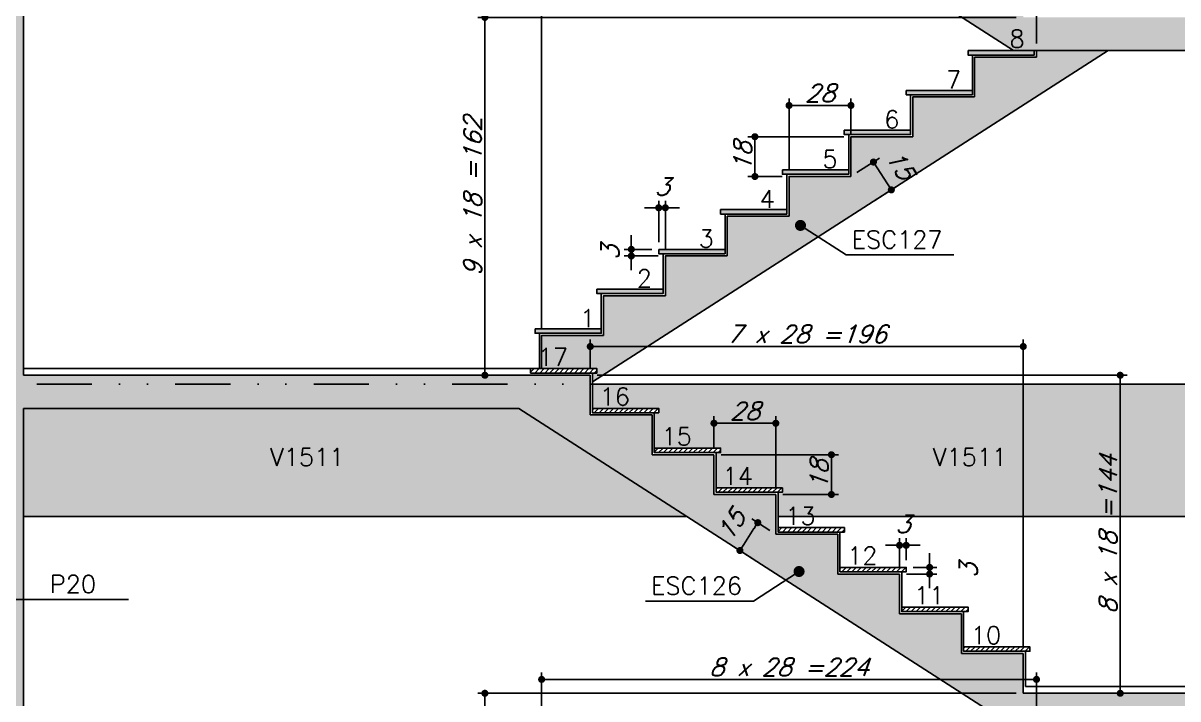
# Model space of a CAD drawing. Header units: millimetres. Extents: x -832 to 3668, y -1574 to 5296.
# Drawn here: x -410 to 112, y 3657 to 3963 of the extents above; entities that cross this region are included whole.
import ezdxf
from ezdxf import colors
from ezdxf.entities.mleader import LeaderData, LeaderLine
from ezdxf.math import Vec2, Vec3

# ---------------------------------------------------------------- set-up
doc = ezdxf.new("R2010")
doc.units = ezdxf.units.MM
doc.header["$LTSCALE"] = 50
doc.linetypes.add('DIVIDE2', pattern=[0.625, 0.25, -0.125, 0, -0.125, 0, -0.125])
for name, color, linetype in [('F-AUX-RED', 1, 'Continuous'), ('F-BOCEL CORTE', 2, 'Continuous'), ('F-BOCEL VISTA', 253, 'Continuous'), ('F-CORTE', 4, 'Continuous'), ('F-COTAS', 106, 'Continuous'), ('F-EIXOS-DET', 1, 'Continuous'), ('F-ESC CORTE', 4, 'Continuous'), ('F-ESC NOME', 2, 'Continuous'), ('F-ESC NUM', 2, 'Continuous'), ('F-ESC SOLIDO CORTE', 71, 'Continuous'), ('F-ESC VISTA', 2, 'Continuous'), ('F-REV_VISTA', 254, 'Continuous'), ('F-REVESTIMENTO', 1, 'Continuous'), ('F-SOLIDO', 71, 'Continuous'), ('F-TEXTO-YELLOW', 2, 'Continuous'), ('F-VISTA', 2, 'Continuous'), ('F-VISTA SÓLIDO', 254, 'Continuous'), ('F-VISTA SÓLIDO ESCADA', 253, 'Continuous')]:
    doc.layers.add(name, color=color, linetype=linetype)
doc.styles.add('5385-ARQ-PB-BAS-PLA-TER-TORRE-A-106-TXT$0$R60-75', font='romans.shx', dxfattribs={"height": 0.1125})
doc.styles.add('CP-TEXT-INCL', font='romans.shx', dxfattribs={"oblique": 20})
doc.styles.add('MCP', font='romans.shx')
doc.styles.add('ROMANS', font='romans.shx')
doc.styles.get("Standard").update_dxf_attribs({"font": 'arial.ttf'})
doc.dimstyles.new('CP-COTAS-50', dxfattribs={"dimscale": 0.64, "dimtxt": 12.5, "dimasz": 5, "dimexe": 5, "dimexo": 5, "dimgap": 2.5, "dimtad": 1, "dimdec": 1, "dimdsep": 46, "dimtxsty": 'CP-TEXT-INCL', "dimblk1": 'DOT', "dimblk2": 'DOT', "dimsah": 1, "dimcen": 9, "dimclrd": 256, "dimclre": 256, "dimclrt": 256, "dimadec": 0, "dimazin": 0, "dimtfac": 1, "dimtdec": 1, "dimtmove": 2, "dimatfit": 3, "dimldrblk": 'DOT', "dimfxl": 5, "dimtolj": 1, "dimarcsym": 0})
pattern_1 = [(0, (0, 0), (0, 6.985), [5.08, -1.905]), (90, (0, 0), (-6.985, 4e-16), [5.08, -1.905])]

# ---------------------------------------------------------------- blocks, each defined once
blk = doc.blocks.new('_DOT')
at = {"color": 0, "linetype": 'ByBlock'}
blk.add_line((-0.5, 0), (-1, 0), dxfattribs=at)
at = {"color": 0, "linetype": 'ByBlock', "const_width": 0.5}
blk.add_lwpolyline([(-0.25, 0, 1), (0.25, 0, 1)], format="xyb", close=True, dxfattribs=at)
blk = doc.blocks.new('BOCEL_EST')
at = {"layer": 'F-BOCEL CORTE'}
h = blk.add_hatch(dxfattribs=at)
h.set_pattern_fill('ANSI31', color=2, scale=0.5)
h.paths.add_polyline_path([(13.59, -262.25), (13.59, -260.25), (-16.41, -260.25), (-16.41, -262.25)])
at = {"layer": 'F-BOCEL CORTE', "color": 2}
blk.add_lwpolyline([(-16.41, -260.25), (-16.41, -262.25), (13.59, -262.25), (13.59, -260.25), (-16.41, -260.25)], dxfattribs=at)
blk = doc.blocks.new('BOCEL_VISTA_EST')
at = {"layer": 'F-BOCEL VISTA'}
h = blk.add_hatch(color=254, dxfattribs=at)
h.dxf.hatch_style = 1
h.paths.add_polyline_path([(-209.57, -462.94), (-209.57, -460.94), (-239.57, -460.94), (-239.57, -462.94)])
blk.add_lwpolyline([(-239.57, -460.94), (-239.57, -462.94), (-209.57, -462.94), (-209.57, -460.94), (-239.57, -460.94)], dxfattribs=at)
blk = doc.blocks.new('*D480')
at = {"layer": 'DEFPOINTS', "color": 0, "transparency": 16777216}
for p in [(-35.57, 3925.21), (-35.57, 3909.34), (-63.57, 3893.06)]:
    blk.add_point(p, dxfattribs=at)
at = {"layer": 'F-COTAS', "lineweight": -2, "transparency": 16777216}
for p, q in [((-63.57, 3896.26), (-63.57, 3928.41)), ((-35.57, 3912.54), (-35.57, 3928.41)), ((-60.37, 3925.21), (-38.77, 3925.21))]:
    blk.add_line(p, q, dxfattribs=at)
at = {"layer": 'F-COTAS', "lineweight": -2, "transparency": 16777216, "xscale": 3.2, "yscale": 3.2, "zscale": 3.2, "rotation": 180}
blk.add_blockref('_DOT', (-63.57, 3925.21), dxfattribs=at)
at = {"layer": 'F-COTAS', "lineweight": -2, "transparency": 16777216, "xscale": 3.2, "yscale": 3.2, "zscale": 3.2}
blk.add_blockref('_DOT', (-35.57, 3925.21), dxfattribs=at)
at = {"layer": 'F-COTAS', "transparency": 16777216, "insert": (-49.57, 3930.81), "char_height": 8, "attachment_point": 5, "style": 'CP-TEXT-INCL'}
blk.add_mtext('\\A1;28', dxfattribs=at)
blk = doc.blocks.new('*D481')
at = {"layer": 'DEFPOINTS', "color": 0, "transparency": 16777216}
for p in [(-35.57, 3911.06), (-79.04, 3893.06), (-63.57, 3893.06)]:
    blk.add_point(p, dxfattribs=at)
at = {"layer": 'F-COTAS', "lineweight": -2, "transparency": 16777216}
for p, q in [((-38.77, 3911.06), (-82.24, 3911.06)), ((-79.04, 3907.86), (-79.04, 3896.26)), ((-66.77, 3893.06), (-82.24, 3893.06))]:
    blk.add_line(p, q, dxfattribs=at)
at = {"layer": 'F-COTAS', "lineweight": -2, "transparency": 16777216, "xscale": 3.2, "yscale": 3.2, "zscale": 3.2}
for p, rotation in [((-79.04, 3911.06), 90), ((-79.04, 3893.06), 270)]:
    blk.add_blockref('_DOT', p, dxfattribs=dict(at, rotation=rotation))
at = {"layer": 'F-COTAS', "transparency": 16777216, "insert": (-84.64, 3902.06), "char_height": 8, "attachment_point": 5, "rotation": 90, "style": 'CP-TEXT-INCL'}
blk.add_mtext('\\A1;18', dxfattribs=at)
blk = doc.blocks.new('*D482')
at = {"layer": 'DEFPOINTS', "color": 0, "transparency": 16777216}
for p in [(-122.57, 3878.88), (-122.57, 3860.06), (-119.57, 3857.06)]:
    blk.add_point(p, dxfattribs=at)
at = {"layer": 'F-COTAS', "lineweight": -2, "transparency": 16777216}
for p, q in [((-125.77, 3878.88), (-128.97, 3878.88)), ((-122.57, 3863.26), (-122.57, 3882.08)), ((-119.57, 3878.88), (-122.57, 3878.88)), ((-119.57, 3860.26), (-119.57, 3882.08)), ((-116.37, 3878.88), (-113.17, 3878.88))]:
    blk.add_line(p, q, dxfattribs=at)
at = {"layer": 'F-COTAS', "lineweight": -2, "transparency": 16777216, "xscale": 3.2, "yscale": 3.2, "zscale": 3.2}
blk.add_blockref('_DOT', (-122.57, 3878.88), dxfattribs=at)
at = {"layer": 'F-COTAS', "lineweight": -2, "transparency": 16777216, "xscale": 3.2, "yscale": 3.2, "zscale": 3.2, "rotation": 180}
blk.add_blockref('_DOT', (-119.57, 3878.88), dxfattribs=at)
at = {"layer": 'F-COTAS', "transparency": 16777216, "insert": (-121.07, 3888.48), "char_height": 8, "attachment_point": 5, "style": 'CP-TEXT-INCL'}
blk.add_mtext('\\A1;3', dxfattribs=at)
blk = doc.blocks.new('*D483')
at = {"layer": 'DEFPOINTS', "color": 0, "transparency": 16777216}
for p in [(-134.98, 3860.06), (-122.57, 3860.06), (-119.57, 3857.06)]:
    blk.add_point(p, dxfattribs=at)
at = {"layer": 'F-COTAS', "lineweight": -2, "transparency": 16777216}
for p, q in [((-134.98, 3863.26), (-134.98, 3866.46)), ((-125.77, 3860.06), (-138.18, 3860.06)), ((-134.98, 3857.06), (-134.98, 3860.06)), ((-122.77, 3857.06), (-138.18, 3857.06)), ((-134.98, 3853.86), (-134.98, 3850.66))]:
    blk.add_line(p, q, dxfattribs=at)
at = {"layer": 'F-COTAS', "lineweight": -2, "transparency": 16777216, "xscale": 3.2, "yscale": 3.2, "zscale": 3.2}
for p, rotation in [((-134.98, 3860.06), 270), ((-134.98, 3857.06), 90)]:
    blk.add_blockref('_DOT', p, dxfattribs=dict(at, rotation=rotation))
at = {"layer": 'F-COTAS', "transparency": 16777216, "insert": (-144.58, 3858.56), "char_height": 8, "attachment_point": 5, "rotation": 90, "style": 'CP-TEXT-INCL'}
blk.add_mtext('\\A1;3', dxfattribs=at)
blk = doc.blocks.new('*D538')
at = {"layer": 'DEFPOINTS', "color": 0, "transparency": 16777216}
for p in [(-10.57, 3726.05), (-13.57, 3713.06), (-10.57, 3716.06)]:
    blk.add_point(p, dxfattribs=at)
at = {"layer": 'F-COTAS', "lineweight": -2, "transparency": 16777216}
for p, q in [((-13.57, 3716.26), (-13.57, 3729.25)), ((-10.57, 3719.26), (-10.57, 3729.25)), ((-16.77, 3726.05), (-19.97, 3726.05)), ((-13.57, 3726.05), (-10.57, 3726.05)), ((-7.37, 3726.05), (-4.17, 3726.05))]:
    blk.add_line(p, q, dxfattribs=at)
at = {"layer": 'F-COTAS', "lineweight": -2, "transparency": 16777216, "xscale": 3.2, "yscale": 3.2, "zscale": 3.2}
blk.add_blockref('_DOT', (-13.57, 3726.05), dxfattribs=at)
at = {"layer": 'F-COTAS', "lineweight": -2, "transparency": 16777216, "xscale": 3.2, "yscale": 3.2, "zscale": 3.2, "rotation": 180}
blk.add_blockref('_DOT', (-10.57, 3726.05), dxfattribs=at)
at = {"layer": 'F-COTAS', "transparency": 16777216, "insert": (-12.07, 3735.65), "char_height": 8, "attachment_point": 5, "style": 'CP-TEXT-INCL'}
blk.add_mtext('\\A1;3', dxfattribs=at)
blk = doc.blocks.new('*D539')
at = {"layer": 'DEFPOINTS', "color": 0, "transparency": 16777216}
for p in [(-13.57, 3713.06), (-10.57, 3716.06), (0.04, 3716.06)]:
    blk.add_point(p, dxfattribs=at)
at = {"layer": 'F-COTAS', "lineweight": -2, "transparency": 16777216}
for p, q in [((0.04, 3719.26), (0.04, 3722.46)), ((-10.37, 3713.06), (3.24, 3713.06)), ((-7.37, 3716.06), (3.24, 3716.06)), ((0.04, 3713.06), (0.04, 3716.06)), ((0.04, 3709.86), (0.04, 3706.66))]:
    blk.add_line(p, q, dxfattribs=at)
at = {"layer": 'F-COTAS', "lineweight": -2, "transparency": 16777216, "xscale": 3.2, "yscale": 3.2, "zscale": 3.2}
for p, rotation in [((0.04, 3716.06), 270), ((0.04, 3713.06), 90)]:
    blk.add_blockref('_DOT', p, dxfattribs=dict(at, rotation=rotation))
at = {"layer": 'F-COTAS', "transparency": 16777216, "insert": (17.64, 3714.56), "char_height": 8, "attachment_point": 5, "rotation": 90, "style": 'CP-TEXT-INCL'}
blk.add_mtext('\\A1;3', dxfattribs=at)
blk = doc.blocks.new('*D536')
at = {"layer": 'DEFPOINTS', "color": 0, "transparency": 16777216}
for p in [(-97.57, 3781.32), (-97.57, 3767.06), (-69.57, 3749.06)]:
    blk.add_point(p, dxfattribs=at)
at = {"layer": 'F-COTAS', "lineweight": -2, "transparency": 16777216}
for p, q in [((-97.57, 3770.26), (-97.57, 3784.52)), ((-72.77, 3781.32), (-94.37, 3781.32)), ((-69.57, 3752.26), (-69.57, 3784.52))]:
    blk.add_line(p, q, dxfattribs=at)
at = {"layer": 'F-COTAS', "lineweight": -2, "transparency": 16777216, "xscale": 3.2, "yscale": 3.2, "zscale": 3.2, "rotation": 180}
blk.add_blockref('_DOT', (-97.57, 3781.32), dxfattribs=at)
at = {"layer": 'F-COTAS', "lineweight": -2, "transparency": 16777216, "xscale": 3.2, "yscale": 3.2, "zscale": 3.2}
blk.add_blockref('_DOT', (-69.57, 3781.32), dxfattribs=at)
at = {"layer": 'F-COTAS', "transparency": 16777216, "insert": (-83.57, 3786.92), "char_height": 8, "attachment_point": 5, "style": 'CP-TEXT-INCL'}
blk.add_mtext('\\A1;28', dxfattribs=at)
blk = doc.blocks.new('*D537')
at = {"layer": 'DEFPOINTS', "color": 0, "transparency": 16777216}
for p in [(-97.57, 3767.06), (-69.57, 3749.06), (-44.4, 3749.06)]:
    blk.add_point(p, dxfattribs=at)
at = {"layer": 'F-COTAS', "lineweight": -2, "transparency": 16777216}
for p, q in [((-94.37, 3767.06), (-41.2, 3767.06)), ((-44.4, 3763.86), (-44.4, 3752.26)), ((-66.37, 3749.06), (-41.2, 3749.06))]:
    blk.add_line(p, q, dxfattribs=at)
at = {"layer": 'F-COTAS', "lineweight": -2, "transparency": 16777216, "xscale": 3.2, "yscale": 3.2, "zscale": 3.2}
for p, rotation in [((-44.4, 3767.06), 90), ((-44.4, 3749.06), 270)]:
    blk.add_blockref('_DOT', p, dxfattribs=dict(at, rotation=rotation))
at = {"layer": 'F-COTAS', "transparency": 16777216, "insert": (-50, 3758.06), "char_height": 8, "attachment_point": 5, "rotation": 90, "style": 'CP-TEXT-INCL'}
blk.add_mtext('\\A1;18', dxfattribs=at)
blk = doc.blocks.new('*D571')
at = {"layer": 'DEFPOINTS', "color": 0, "transparency": 16777216}
for p in [(48.43, 3665.34), (48.43, 3644.06), (-175.57, 3515.06)]:
    blk.add_point(p, dxfattribs=at)
at = {"layer": 'F-COTAS', "lineweight": -2, "transparency": 16777216}
for p, q in [((-175.57, 3518.26), (-175.57, 3668.54)), ((-172.37, 3665.34), (45.23, 3665.34)), ((48.43, 3647.26), (48.43, 3668.54))]:
    blk.add_line(p, q, dxfattribs=at)
at = {"layer": 'F-COTAS', "lineweight": -2, "transparency": 16777216, "xscale": 3.2, "yscale": 3.2, "zscale": 3.2, "rotation": 180}
blk.add_blockref('_DOT', (-175.57, 3665.34), dxfattribs=at)
at = {"layer": 'F-COTAS', "lineweight": -2, "transparency": 16777216, "xscale": 3.2, "yscale": 3.2, "zscale": 3.2}
blk.add_blockref('_DOT', (48.43, 3665.34), dxfattribs=at)
at = {"layer": 'F-COTAS', "transparency": 16777216, "insert": (-63.57, 3670.94), "char_height": 8, "attachment_point": 5, "style": 'CP-TEXT-INCL'}
blk.add_mtext('\\A1;8 x 28 =224', dxfattribs=at)
blk = doc.blocks.new('*D572')
at = {"layer": 'DEFPOINTS', "color": 0, "transparency": 16777216}
for p in [(-153.57, 3816.07), (-153.57, 3803.06), (42.43, 3677.06)]:
    blk.add_point(p, dxfattribs=at)
at = {"layer": 'F-COTAS', "lineweight": -2, "transparency": 16777216}
for p, q in [((-153.57, 3806.26), (-153.57, 3819.27)), ((39.23, 3816.07), (-150.37, 3816.07)), ((42.43, 3680.26), (42.43, 3819.27))]:
    blk.add_line(p, q, dxfattribs=at)
at = {"layer": 'F-COTAS', "lineweight": -2, "transparency": 16777216, "xscale": 3.2, "yscale": 3.2, "zscale": 3.2, "rotation": 180}
blk.add_blockref('_DOT', (-153.57, 3816.07), dxfattribs=at)
at = {"layer": 'F-COTAS', "lineweight": -2, "transparency": 16777216, "xscale": 3.2, "yscale": 3.2, "zscale": 3.2}
blk.add_blockref('_DOT', (42.43, 3816.07), dxfattribs=at)
at = {"layer": 'F-COTAS', "transparency": 16777216, "insert": (-55.57, 3821.67), "char_height": 8, "attachment_point": 5, "style": 'CP-TEXT-INCL'}
blk.add_mtext('\\A1;7 x 28 =196', dxfattribs=at)
blk = doc.blocks.new('*D574')
at = {"layer": 'DEFPOINTS', "color": 0, "transparency": 16777216}
for p in [(48.43, 3971.34), (48.43, 3950.06), (-175.57, 3821.06)]:
    blk.add_point(p, dxfattribs=at)
at = {"layer": 'F-COTAS', "lineweight": -2, "transparency": 16777216}
for p, q in [((-175.57, 3824.26), (-175.57, 3974.54)), ((48.43, 3953.26), (48.43, 3974.54)), ((-172.37, 3971.34), (45.23, 3971.34))]:
    blk.add_line(p, q, dxfattribs=at)
at = {"layer": 'F-COTAS', "lineweight": -2, "transparency": 16777216, "xscale": 3.2, "yscale": 3.2, "zscale": 3.2, "rotation": 180}
blk.add_blockref('_DOT', (-175.57, 3971.34), dxfattribs=at)
at = {"layer": 'F-COTAS', "lineweight": -2, "transparency": 16777216, "xscale": 3.2, "yscale": 3.2, "zscale": 3.2}
blk.add_blockref('_DOT', (48.43, 3971.34), dxfattribs=at)
at = {"layer": 'F-COTAS', "transparency": 16777216, "insert": (-63.57, 3976.94), "char_height": 8, "attachment_point": 5, "style": 'CP-TEXT-INCL'}
blk.add_mtext('\\A1;8 x 28 =224', dxfattribs=at)
blk = doc.blocks.new('*D607')
at = {"layer": 'DEFPOINTS', "color": 0, "transparency": 16777216}
for p in [(-201.27, 3659.06), (42.43, 3659.06), (-175.57, 3497.06)]:
    blk.add_point(p, dxfattribs=at)
at = {"layer": 'F-COTAS', "lineweight": -2, "transparency": 16777216}
for p, q in [((39.23, 3659.06), (-204.47, 3659.06)), ((-201.27, 3500.26), (-201.27, 3655.86)), ((-178.77, 3497.06), (-204.47, 3497.06))]:
    blk.add_line(p, q, dxfattribs=at)
at = {"layer": 'F-COTAS', "lineweight": -2, "transparency": 16777216, "xscale": 3.2, "yscale": 3.2, "zscale": 3.2}
for p, rotation in [((-201.27, 3659.06), 90), ((-201.27, 3497.06), 270)]:
    blk.add_blockref('_DOT', p, dxfattribs=dict(at, rotation=rotation))
at = {"layer": 'F-COTAS', "transparency": 16777216, "insert": (-206.87, 3578.06), "char_height": 8, "attachment_point": 5, "rotation": 90, "style": 'CP-TEXT-INCL'}
blk.add_mtext('\\A1;9 x 18 =162', dxfattribs=at)
blk = doc.blocks.new('*D608')
at = {"layer": 'DEFPOINTS', "color": 0, "transparency": 16777216}
for p in [(-153.57, 3803.06), (71.39, 3659.06), (86.32, 3659.06)]:
    blk.add_point(p, dxfattribs=at)
at = {"layer": 'F-COTAS', "lineweight": -2, "transparency": 16777216}
for p, q in [((-150.37, 3803.06), (89.52, 3803.06)), ((86.32, 3799.86), (86.32, 3662.26)), ((74.59, 3659.06), (89.52, 3659.06))]:
    blk.add_line(p, q, dxfattribs=at)
at = {"layer": 'F-COTAS', "lineweight": -2, "transparency": 16777216, "xscale": 3.2, "yscale": 3.2, "zscale": 3.2}
for p, rotation in [((86.32, 3803.06), 90), ((86.32, 3659.06), 270)]:
    blk.add_blockref('_DOT', p, dxfattribs=dict(at, rotation=rotation))
at = {"layer": 'F-COTAS', "transparency": 16777216, "insert": (80.72, 3731.06), "char_height": 8, "attachment_point": 5, "rotation": 90, "style": 'CP-TEXT-INCL'}
blk.add_mtext('\\A1;8 x 18 =144', dxfattribs=at)
blk = doc.blocks.new('*D609')
at = {"layer": 'DEFPOINTS', "color": 0, "transparency": 16777216}
for p in [(-201.27, 3965.06), (42.43, 3965.06), (-175.57, 3803.06)]:
    blk.add_point(p, dxfattribs=at)
at = {"layer": 'F-COTAS', "lineweight": -2, "transparency": 16777216}
for p, q in [((39.23, 3965.06), (-204.47, 3965.06)), ((-201.27, 3806.26), (-201.27, 3961.86)), ((-178.77, 3803.06), (-204.47, 3803.06))]:
    blk.add_line(p, q, dxfattribs=at)
at = {"layer": 'F-COTAS', "lineweight": -2, "transparency": 16777216, "xscale": 3.2, "yscale": 3.2, "zscale": 3.2}
for p, rotation in [((-201.27, 3965.06), 90), ((-201.27, 3803.06), 270)]:
    blk.add_blockref('_DOT', p, dxfattribs=dict(at, rotation=rotation))
at = {"layer": 'F-COTAS', "transparency": 16777216, "insert": (-206.87, 3884.06), "char_height": 8, "attachment_point": 5, "rotation": 90, "style": 'CP-TEXT-INCL'}
blk.add_mtext('\\A1;9 x 18 =162', dxfattribs=at)
blk = doc.blocks.new('*D653')
at = {"layer": 'DEFPOINTS', "color": 0, "transparency": 16777216}
for p in [(-69.57, 3731.06), (-85.83, 3723.69), (-77.67, 3718.45)]:
    blk.add_point(p, dxfattribs=at)
at = {"layer": 'F-COTAS', "lineweight": -2, "transparency": 16777216}
for p, q in [((-72.26, 3732.79), (-80.42, 3738.04)), ((-79.46, 3733.62), (-84.1, 3726.39)), ((-80.37, 3720.18), (-88.52, 3725.43))]:
    blk.add_line(p, q, dxfattribs=at)
at = {"layer": 'F-COTAS', "lineweight": -2, "transparency": 16777216, "xscale": 3.2, "yscale": 3.2, "zscale": 3.2}
for p, rotation in [((-77.72, 3736.31), 57.26229061808775), ((-85.83, 3723.69), 237.2622906180878)]:
    blk.add_blockref('_DOT', p, dxfattribs=dict(at, rotation=rotation))
at = {"layer": 'F-COTAS', "transparency": 16777216, "insert": (-89.85, 3735.19), "char_height": 8, "attachment_point": 5, "rotation": 57.2623, "style": 'CP-TEXT-INCL'}
blk.add_mtext('\\A1;15', dxfattribs=at)
blk = doc.blocks.new('*D654')
at = {"layer": 'DEFPOINTS', "color": 0, "transparency": 16777216}
for p in [(-35.57, 3893.06), (-17.29, 3886.98), (-27.45, 3880.44)]:
    blk.add_point(p, dxfattribs=at)
at = {"layer": 'F-COTAS', "lineweight": -2, "transparency": 16777216}
for p, q in [((-32.87, 3894.79), (-22.71, 3901.33)), ((-23.67, 3896.91), (-19.02, 3889.67)), ((-24.76, 3882.17), (-14.6, 3888.71))]:
    blk.add_line(p, q, dxfattribs=at)
at = {"layer": 'F-COTAS', "lineweight": -2, "transparency": 16777216, "xscale": 3.2, "yscale": 3.2, "zscale": 3.2}
for p, rotation in [((-25.4, 3899.6), 122.7352262721073), ((-17.29, 3886.98), 302.7352262721072)]:
    blk.add_blockref('_DOT', p, dxfattribs=dict(at, rotation=rotation))
at = {"layer": 'F-COTAS', "transparency": 16777216, "insert": (-13.27, 3898.48), "char_height": 8, "attachment_point": 5, "rotation": 302.7352, "style": 'CP-TEXT-INCL'}
blk.add_mtext('\\A1;15', dxfattribs=at)

msp = doc.modelspace()

# ---------------------------------------------------------------- hatches: boundary and pattern name
h = msp.add_hatch()
h.set_pattern_fill('ANGLE', color=256)
h.set_pattern_definition(pattern_1)
h.paths.add_polyline_path([(14.53, 3949.56), (31.48, 3949.56), (31.48, 3961.56), (14.53, 3961.56)], flags=9)
h = msp.add_hatch()
h.set_pattern_fill('ANGLE', color=256)
h.set_pattern_definition(pattern_1)
h.paths.add_polyline_path([(-1.57, 3931.56), (15.38, 3931.56), (15.38, 3943.56), (-1.57, 3943.56)], flags=9)
h = msp.add_hatch()
h.set_pattern_fill('ANGLE', color=256)
h.set_pattern_definition(pattern_1)
h.paths.add_polyline_path([(-29.57, 3913.56), (-12.62, 3913.56), (-12.62, 3925.56), (-29.57, 3925.56)], flags=9)
h = msp.add_hatch()
h.set_pattern_fill('ANGLE', color=256)
h.set_pattern_definition(pattern_1)
h.paths.add_polyline_path([(-57.57, 3895.56), (-40.62, 3895.56), (-40.62, 3907.56), (-57.57, 3907.56)], flags=9)
h = msp.add_hatch()
h.set_pattern_fill('ANGLE', color=256)
h.set_pattern_definition(pattern_1)
h.paths.add_polyline_path([(-85.95, 3877.56), (-68.62, 3877.56), (-68.62, 3889.56), (-85.95, 3889.56)], flags=9)
h = msp.add_hatch()
h.set_pattern_fill('ANGLE', color=256)
h.set_pattern_definition(pattern_1)
h.paths.add_polyline_path([(-23.56, 3863.86), (30.96, 3863.86), (30.96, 3878.86), (-23.56, 3878.86)], flags=9)
h = msp.add_hatch()
h.set_pattern_fill('ANGLE', color=256)
h.set_pattern_definition(pattern_1)
h.paths.add_polyline_path([(-113.57, 3859.56), (-96.62, 3859.56), (-96.62, 3871.56), (-113.57, 3871.56)], flags=9)
h = msp.add_hatch()
h.set_pattern_fill('ANGLE', color=256)
h.set_pattern_definition(pattern_1)
h.paths.add_polyline_path([(-141.57, 3841.56), (-124.62, 3841.56), (-124.62, 3853.56), (-141.57, 3853.56)], flags=9)
h = msp.add_hatch()
h.set_pattern_fill('ANGLE', color=256)
h.set_pattern_definition(pattern_1)
h.paths.add_polyline_path([(-167.28, 3823.56), (-152.62, 3823.56), (-152.62, 3835.56), (-167.28, 3835.56)], flags=9)
h = msp.add_hatch()
h.set_pattern_fill('ANGLE', color=256)
h.set_pattern_definition(pattern_1)
h.paths.add_polyline_path([(-209.04, 3805.56), (-193.24, 3805.56), (-193.24, 3817.56), (-209.04, 3817.56)], flags=9)
h = msp.add_hatch()
h.set_pattern_fill('ANGLE', color=256)
h.set_pattern_definition(pattern_1)
h.paths.add_polyline_path([(-137.18, 3787.94), (-121.37, 3787.94), (-121.37, 3799.94), (-137.18, 3799.94)], flags=9)
h = msp.add_hatch()
h.set_pattern_fill('ANGLE', color=256)
h.set_pattern_definition(pattern_1)
h.paths.add_polyline_path([(-109.18, 3769.94), (-93.37, 3769.94), (-93.37, 3781.94), (-109.18, 3781.94)], flags=9)
h = msp.add_hatch()
h.set_pattern_fill('ANGLE', color=256)
h.set_pattern_definition(pattern_1)
h.paths.add_polyline_path([(-300.09, 3760.01), (-262.57, 3760.01), (-262.57, 3772.01), (-300.09, 3772.01)], flags=9)
h = msp.add_hatch()
h.set_pattern_fill('ANGLE', color=256)
h.set_pattern_definition(pattern_1)
h.paths.add_polyline_path([(38.14, 3760.01), (75.66, 3760.01), (75.66, 3772.01), (38.14, 3772.01)], flags=9)
h = msp.add_hatch()
h.set_pattern_fill('ANGLE', color=256)
h.set_pattern_definition(pattern_1)
h.paths.add_polyline_path([(-81.56, 3751.94), (-65.37, 3751.94), (-65.37, 3763.94), (-81.56, 3763.94)], flags=9)
h = msp.add_hatch()
h.set_pattern_fill('ANGLE', color=256)
h.set_pattern_definition(pattern_1)
h.paths.add_polyline_path([(-53.18, 3733.94), (-37.37, 3733.94), (-37.37, 3745.94), (-53.18, 3745.94)], flags=9)
h = msp.add_hatch()
h.set_pattern_fill('ANGLE', color=256)
h.set_pattern_definition(pattern_1)
h.paths.add_polyline_path([(-25.18, 3715.94), (-9.37, 3715.94), (-9.37, 3727.94), (-25.18, 3727.94)], flags=9)
h = msp.add_hatch()
h.set_pattern_fill('ANGLE', color=256)
h.set_pattern_definition(pattern_1)
h.paths.add_polyline_path([(-143.67, 3709.93), (-89.63, 3709.93), (-89.63, 3724.93), (-143.67, 3724.93)], flags=9)
h = msp.add_hatch()
h.set_pattern_fill('ANGLE', color=256)
h.set_pattern_definition(pattern_1)
h.paths.add_polyline_path([(-398.68, 3702.47), (-374.11, 3702.47), (-374.11, 3714.47), (-398.68, 3714.47)], flags=9)
h = msp.add_hatch()
h.set_pattern_fill('ANGLE', color=256)
h.set_pattern_definition(pattern_1)
h.paths.add_polyline_path([(5.11, 3697.94), (18.63, 3697.94), (18.63, 3709.94), (5.11, 3709.94)], flags=9)
h = msp.add_hatch()
h.set_pattern_fill('ANGLE', color=256)
h.set_pattern_definition(pattern_1)
h.paths.add_polyline_path([(30.82, 3679.94), (46.63, 3679.94), (46.63, 3691.94), (30.82, 3691.94)], flags=9)
h = msp.add_hatch()
h.set_pattern_fill('ANGLE', color=256)
h.set_pattern_definition(pattern_1)
h.paths.add_polyline_path([(48.75, 3661.94), (65.32, 3661.94), (65.32, 3673.94), (48.75, 3673.94)], flags=9)
at = {"layer": 'F-ESC SOLIDO CORTE'}
h = msp.add_hatch(color=256, dxfattribs=at)
h.dxf.hatch_style = 1
h.paths.add_polyline_path([(-153.57, 4109.06), (-410.07, 4109.06), (-410.07, 4094.06), (-185.95, 4094.06), (38.03, 3950.06), (166.93, 3950.06), (166.93, 3965.06), (42.43, 3965.06), (42.43, 3983.06), (14.43, 3983.06), (14.43, 4001.06), (-13.57, 4001.06), (-13.57, 4019.06), (-41.57, 4019.06), (-41.57, 4037.06), (-69.57, 4037.06), (-69.57, 4055.06), (-97.57, 4055.06), (-97.57, 4073.06), (-125.57, 4073.06), (-125.57, 4091.06), (-153.57, 4091.06)])
h = msp.add_hatch(color=256, dxfattribs=at)
h.dxf.hatch_style = 1
h.paths.add_polyline_path([(-153.57, 3803.06), (-410.07, 3803.06), (-410.07, 3788.06), (-185.95, 3788.06), (38.03, 3644.06), (166.93, 3644.06), (166.93, 3659.06), (42.43, 3659.06), (42.43, 3677.06), (14.43, 3677.06), (14.43, 3695.06), (-13.57, 3695.06), (-13.57, 3713.06), (-41.57, 3713.06), (-41.57, 3731.06), (-69.57, 3731.06), (-69.57, 3749.06), (-97.57, 3749.06), (-97.57, 3767.06), (-125.57, 3767.06), (-125.57, 3785.06), (-153.57, 3785.06)])
at = {"layer": 'F-SOLIDO'}
h = msp.add_hatch(color=256, dxfattribs=at)
h.dxf.hatch_style = 1
h.paths.add_polyline_path([(-410.07, 4294.74), (-429.07, 4294.73), (-429.07, -692.94), (-478.03, -692.94), (-478.03, -947.94), (-410.07, -947.94)])
h.paths.add_polyline_path([(-307.57, -692.94), (-410.07, -692.94), (-410.07, -947.94), (-307.57, -947.94)])
at = {"layer": 'F-VISTA SÓLIDO'}
h = msp.add_hatch(color=256, dxfattribs=at)
h.dxf.hatch_style = 1
h.paths.add_polyline_path([(-429.07, 3799.06), (-478.03, 3799.06), (-478.03, 3739.06), (-429.07, 3739.06)])
h.paths.add_polyline_path([(-185.95, 3788.06), (-410.07, 3788.06), (-410.07, 3739.06), (-109.73, 3739.06)])
h.paths.add_polyline_path([(166.93, 3799.06), (-152.57, 3799.06), (-152.57, 3788.06), (-122.57, 3788.06), (-122.57, 3786.06), (-124.57, 3786.06), (-124.57, 3770.06), (-94.57, 3770.06), (-94.57, 3768.06), (-96.57, 3768.06), (-96.57, 3752.06), (-66.57, 3752.06), (-66.57, 3750.06), (-68.57, 3750.06), (-68.57, 3739.06), (166.93, 3739.06)])
h.paths.add_polyline_path([(248.16, 3787.06), (185.93, 3787.06), (185.93, 3739.06), (248.16, 3739.06)])
at = {"layer": 'F-VISTA SÓLIDO ESCADA'}
h = msp.add_hatch(color=256, dxfattribs=at)
h.dxf.hatch_style = 1
h.paths.add_polyline_path([(80.84, 3950.06), (48.43, 3950.06), (48.43, 3947.06), (20.43, 3947.06), (20.43, 3929.06), (-7.57, 3929.06), (-7.57, 3911.06), (-35.57, 3911.06), (-35.57, 3893.06), (-63.57, 3893.06), (-63.57, 3875.06), (-91.57, 3875.06), (-91.57, 3857.06), (-119.57, 3857.06), (-119.57, 3839.06), (-147.57, 3839.06), (-147.57, 3821.06), (-175.57, 3821.06), (-175.57, 3806.06), (-150.57, 3806.06), (-150.57, 3804.06), (-152.57, 3804.06), (-152.57, 3800.02)])

# ---------------------------------------------------------------- linework, layer by layer
at = {"layer": 'F-CORTE'}
for p, q in [((-410.07, 3803.06), (-410.07, 4094.06)), ((-410.07, 3788.06), (-410.07, 3497.06))]:
    msp.add_line(p, q, dxfattribs=at)
at = {"layer": 'F-EIXOS-DET', "color": 252, "linetype": 'DIVIDE2', "ltscale": 2}
msp.add_lwpolyline([(-466.84, 3799.06), (248.16, 3799.06)], dxfattribs=at)
at = {"layer": 'F-ESC CORTE'}
for p, q in [((-153.57, 3803.06), (-153.57, 3785.06)), ((-125.57, 3785.06), (-125.57, 3767.06)), ((-97.57, 3767.06), (-97.57, 3749.06)), ((-69.57, 3749.06), (-69.57, 3731.06)), ((-41.57, 3731.06), (-41.57, 3713.06)), ((-13.57, 3713.06), (-13.57, 3695.06)), ((14.43, 3695.06), (14.43, 3677.06)), ((42.43, 3677.06), (42.43, 3659.06))]:
    msp.add_line(p, q, dxfattribs=at)
for points in [[(-410.07, 4094.06), (-185.95, 4094.06), (38.03, 3950.06), (166.93, 3950.06)], [(-410.07, 3803.06), (-153.57, 3803.06)], [(-410.07, 3788.06), (-185.95, 3788.06), (38.03, 3644.06), (166.93, 3644.06)], [(-153.57, 3785.06), (-125.57, 3785.06)], [(-125.57, 3767.06), (-97.57, 3767.06)], [(-97.57, 3749.06), (-69.57, 3749.06)], [(-69.57, 3731.06), (-41.57, 3731.06)], [(-41.57, 3713.06), (-13.57, 3713.06)], [(-13.57, 3695.06), (14.43, 3695.06)], [(14.43, 3677.06), (42.43, 3677.06)], [(166.93, 3659.06), (42.43, 3659.06)]]:
    msp.add_lwpolyline(points, dxfattribs=at)
at = {"layer": 'F-ESC VISTA'}
for points in [[(-152.57, 3800.02), (80.84, 3950.06)], [(20.43, 3929.06), (20.43, 3947.06), (48.43, 3947.06)], [(48.43, 3947.06), (48.43, 3950.06)], [(-7.57, 3911.06), (-7.57, 3929.06), (20.43, 3929.06)], [(-35.57, 3893.06), (-35.57, 3911.06), (-7.57, 3911.06)], [(-63.57, 3875.06), (-63.57, 3893.06), (-35.57, 3893.06)], [(-91.57, 3857.06), (-91.57, 3875.06), (-63.57, 3875.06)], [(-119.57, 3839.06), (-119.57, 3857.06), (-91.57, 3857.06)], [(-147.57, 3821.06), (-147.57, 3839.06), (-119.57, 3839.06)], [(-175.57, 3806.06), (-175.57, 3806.06), (-175.57, 3821.06), (-147.57, 3821.06)]]:
    msp.add_lwpolyline(points, dxfattribs=at)
at = {"layer": 'F-REV_VISTA'}
for points in [[(19.43, 3930.06), (19.43, 3948.06), (47.43, 3948.06)], [(47.43, 3948.06), (47.43, 3950.06)], [(-8.57, 3912.06), (-8.57, 3930.06), (19.43, 3930.06)], [(-36.57, 3894.06), (-36.57, 3912.06), (-8.57, 3912.06)], [(-64.57, 3876.06), (-64.57, 3894.06), (-36.57, 3894.06)], [(-92.57, 3858.06), (-92.57, 3876.06), (-64.57, 3876.06)], [(-120.57, 3840.06), (-120.57, 3858.06), (-92.57, 3858.06)], [(-148.57, 3822.06), (-148.57, 3840.06), (-120.57, 3840.06)], [(-176.57, 3806.06), (-176.57, 3822.06), (-148.57, 3822.06)]]:
    msp.add_lwpolyline(points, dxfattribs=at)
at = {"layer": 'F-REVESTIMENTO'}
msp.add_line((43.43, 3662.06), (166.93, 3662.06), dxfattribs=at)
for points in [[(-152.57, 3804.06), (-180.57, 3804.06), (-180.57, 3806.06), (-410.07, 3806.06)], [(43.43, 3662.06), (43.43, 3678.06), (15.43, 3678.06), (15.43, 3696.06), (-12.57, 3696.06), (-12.57, 3714.06), (-40.57, 3714.06), (-40.57, 3732.06), (-68.57, 3732.06), (-68.57, 3750.06), (-96.57, 3750.06), (-96.57, 3768.06), (-124.57, 3768.06), (-124.57, 3786.06), (-152.57, 3786.06), (-152.57, 3804.06)]]:
    msp.add_lwpolyline(points, dxfattribs=at)
at = {"layer": 'F-VISTA'}
for p, q in [((-109.73, 3739.06), (-410.07, 3739.06)), ((166.93, 3739.06), (-68.57, 3739.06))]:
    msp.add_line(p, q, dxfattribs=at)
msp.add_lwpolyline([(-152.57, 3799.06), (166.93, 3799.06)], dxfattribs=at)

# ---------------------------------------------------------------- block references
at = {"layer": 'F-BOCEL CORTE'}
for p in [(-164.15, 4066.31), (-136.15, 4048.31), (-108.15, 4030.31), (-80.15, 4012.31), (-52.15, 3994.31), (-24.15, 3976.31), (3.85, 3958.31), (31.85, 3940.31)]:
    msp.add_blockref('BOCEL_EST', p, dxfattribs=at)
at = {"layer": 'F-BOCEL VISTA'}
for p in [(257, 4411), (229, 4393), (201, 4375), (173, 4357), (145, 4339), (117, 4321), (89, 4303), (61, 4285)]:
    msp.add_blockref('BOCEL_VISTA_EST', p, dxfattribs=at)

# ---------------------------------------------------------------- texts
at = {"layer": 'F-ESC NOME', "style": 'ROMANS'}
for s, p in [('ESC127', (-35.25, 3860.45)), ('ESC126', (-126.05, 3703.76))]:
    msp.add_text(s, height=8, dxfattribs=at).set_placement(p)
at = {"layer": 'F-ESC NUM', "style": '5385-ARQ-PB-BAS-PLA-TER-TORRE-A-106-TXT$0$R60-75'}
for s, p in [('8', (36.19, 3951.41)), ('7', (7.51, 3932.9)), ('6', (-20.49, 3914.9)), ('5', (-48.49, 3896.9)), ('4', (-76.87, 3878.9)), ('3', (-104.49, 3860.9)), ('2', (-132.49, 3842.9)), ('1', (-158.2, 3824.9)), ('17', (-177.31, 3807.37)), ('16', (-149.29, 3789.37)), ('15', (-121.29, 3771.37)), ('14', (-93.67, 3753.37)), ('13', (-65.29, 3735.37)), ('12', (-37.29, 3717.37)), ('11', (-7.01, 3699.37)), ('10', (18.71, 3681.37))]:
    msp.add_text(s, height=8, dxfattribs=at).set_placement(p)
at = {"layer": 'F-TEXTO-YELLOW', "style": 'MCP'}
for s, p in [('V1511', (-298.47, 3762.01)), ('V1511', (1.51, 3762.01)), ('P20', (-398.2, 3704.47))]:
    msp.add_text(s, height=8, dxfattribs=at).set_placement(p)

# ---------------------------------------------------------------- dimensions: what is measured, and where the dimension line sits
at = {"layer": 'F-COTAS'}
for base, p1, p2, text, picture, middle in [((48.43, 3971.34), (-175.57, 3821.06), (48.43, 3950.06), '8 x 28 =<>', '*D574', (-63.57, 3976.94)), ((-153.57, 3816.07), (42.43, 3677.06), (-153.57, 3803.06), '7 x 28 =<>', '*D572', (-55.57, 3821.67)), ((48.43, 3665.34), (-175.57, 3515.06), (48.43, 3644.06), '8 x 28 =<>', '*D571', (-63.57, 3670.94))]:
    dim = msp.add_linear_dim(base=base, p1=p1, p2=p2, text=text, dimstyle='CP-COTAS-50', dxfattribs=at)
    dim.commit()
    dim.dimension.update_dxf_attribs({"geometry": picture, "text_midpoint": middle})
for base, p1, p2, text, picture, middle in [((-201.27, 3965.06), (-175.57, 3803.06), (42.43, 3965.06), '9 x 18 =<>', '*D609', (-206.87, 3884.06)), ((86.32, 3659.06), (-153.57, 3803.06), (71.39, 3659.06), '8 x 18 =<>', '*D608', (80.72, 3731.06)), ((-201.27, 3659.06), (-175.57, 3497.06), (42.43, 3659.06), '9 x 18 =<>', '*D607', (-206.87, 3578.06))]:
    dim = msp.add_linear_dim(base=base, p1=p1, p2=p2, angle=90, text=text, dimstyle='CP-COTAS-50', dxfattribs=at)
    dim.commit()
    dim.dimension.update_dxf_attribs({"geometry": picture, "text_midpoint": middle})
for base, p1, p2, picture, middle in [((-35.57, 3925.21), (-63.57, 3893.06), (-35.57, 3909.34), '*D480', (-49.57, 3930.81)), ((-122.57, 3878.88), (-119.57, 3857.06), (-122.57, 3860.06), '*D482', (-121.07, 3888.48)), ((-97.57, 3781.32), (-69.57, 3749.06), (-97.57, 3767.06), '*D536', (-83.57, 3786.92)), ((-10.57, 3726.05), (-13.57, 3713.06), (-10.57, 3716.06), '*D538', (-12.07, 3735.65))]:
    dim = msp.add_linear_dim(base=base, p1=p1, p2=p2, dimstyle='CP-COTAS-50', dxfattribs=at)
    dim.commit()
    dim.dimension.update_dxf_attribs({"geometry": picture, "text_midpoint": middle})
for base, p1, p2, picture, middle in [((-79.04, 3893.06), (-35.57, 3911.06), (-63.57, 3893.06), '*D481', (-84.64, 3902.06)), ((-134.98, 3860.06), (-119.57, 3857.06), (-122.57, 3860.06), '*D483', (-144.58, 3858.56)), ((-44.4, 3749.06), (-97.57, 3767.06), (-69.57, 3749.06), '*D537', (-50, 3758.06)), ((0.04, 3716.06), (-13.57, 3713.06), (-10.57, 3716.06), '*D539', (17.64, 3714.56))]:
    dim = msp.add_linear_dim(base=base, p1=p1, p2=p2, angle=90, dimstyle='CP-COTAS-50', dxfattribs=at)
    dim.commit()
    dim.dimension.update_dxf_attribs({"geometry": picture, "text_midpoint": middle})
for p1, p2, distance, picture, middle in [((-35.57, 3893.06), (-27.45, 3880.44), 12.09, '*D654', (-13.27, 3898.48)), ((-69.57, 3731.06), (-77.67, 3718.45), -9.7, '*D653', (-89.85, 3735.19))]:
    dim = msp.add_aligned_dim(p1=p1, p2=p2, distance=distance, dimstyle='CP-COTAS-50', dxfattribs=at)
    dim.commit()
    dim.dimension.update_dxf_attribs({"geometry": picture, "text_midpoint": middle})

# ---------------------------------------------------------------- leaders
at = {"layer": 'F-AUX-RED'}
ml = msp.add_multileader_mtext('Standard', dxfattribs=at)
ml.set_content('', color=256)
ml.set_leader_properties()
ml.set_arrow_properties(name='DOT')
ml.build(insert=Vec2(0, 0))
ml.multileader.update_dxf_attribs({"text_right_attachment_type": 6, "dogleg_length": 0.36, "arrow_head_size": 5})
ctx = ml.context
ctx.base_point, ctx.char_height, ctx.arrow_head_size, ctx.landing_gap_size, ctx.plane_origin = Vec3(11.07, 3857.54), 0.18, 5, 0.09, Vec3(-58.42, 3875.54)
ctx.right_attachment = 6
notes = []
notes.append((ctx, [(0, (1, 1, 0), (-37.77, 3857.54), (1, 0), 48.84, [(0, [(-58.42, 3870.9)], 0, [])])]))
ctx.mtext.insert, ctx.mtext.flow_direction = Vec3(11.16, 3857.63), 5
ml = msp.add_multileader_mtext('Standard', dxfattribs=at)
ml.set_content('', color=256)
ml.set_leader_properties()
ml.set_arrow_properties(name='DOT')
ml.build(insert=Vec2(0, 0))
ml.multileader.update_dxf_attribs({"text_right_attachment_type": 6, "dogleg_length": 0.36, "arrow_head_size": 5})
ctx = ml.context
ctx.base_point, ctx.char_height, ctx.arrow_head_size, ctx.landing_gap_size, ctx.plane_origin = Vec3(-128.73, 3700.93), 0.18, 5, 0.09, Vec3(-115.07, 3718.84)
ctx.right_attachment, ctx.text_align_type = 6, 2
notes.append((ctx, [(0, (1, 1, 0), (-79.71, 3700.84), (-1, 0), 48.84, [(0, [(-59.07, 3714.2)], 0, [])])]))
ctx.mtext.insert, ctx.mtext.alignment, ctx.mtext.flow_direction = Vec3(-128.64, 3701.02), 3, 5
ml = msp.add_multileader_mtext('Standard', dxfattribs=at)
ml.set_content('', color=256)
ml.set_leader_properties()
ml.set_arrow_properties(name='DOT')
ml.build(insert=Vec2(0, 0))
ml.multileader.update_dxf_attribs({"text_right_attachment_type": 6, "dogleg_length": 0.36, "arrow_head_size": 5})
ctx = ml.context
ctx.base_point, ctx.char_height, ctx.arrow_head_size, ctx.landing_gap_size, ctx.plane_origin = Vec3(-362.58, 3701.56), 0.18, 5, 0.09, Vec3(-416.72, 3719.56)
ctx.right_attachment = 6
notes.append((ctx, [(0, (1, 1, 0), (-396.07, 3701.56), (1, 0), 33.49, [(0, [(-416.72, 3701.56)], 0, [])])]))
ctx.mtext.insert, ctx.mtext.flow_direction = Vec3(-362.49, 3701.65), 5
for ctx, leaders in notes:
    for number, flags, end, landing, length, lines in leaders:
        leader = LeaderData()
        leader.index, (leader.has_last_leader_line, leader.has_dogleg_vector, leader.attachment_direction) = number, flags
        leader.last_leader_point, leader.dogleg_vector, leader.dogleg_length = Vec3(end), Vec3(landing), length
        for number, points, colour, breaks in lines:
            line = LeaderLine()
            line.index, line.vertices, line.color, line.breaks = number, Vec3.list(points), colors.encode_raw_color(colour), breaks
            leader.lines.append(line)
        ctx.leaders.append(leader)

doc.saveas('drawing.dxf')
